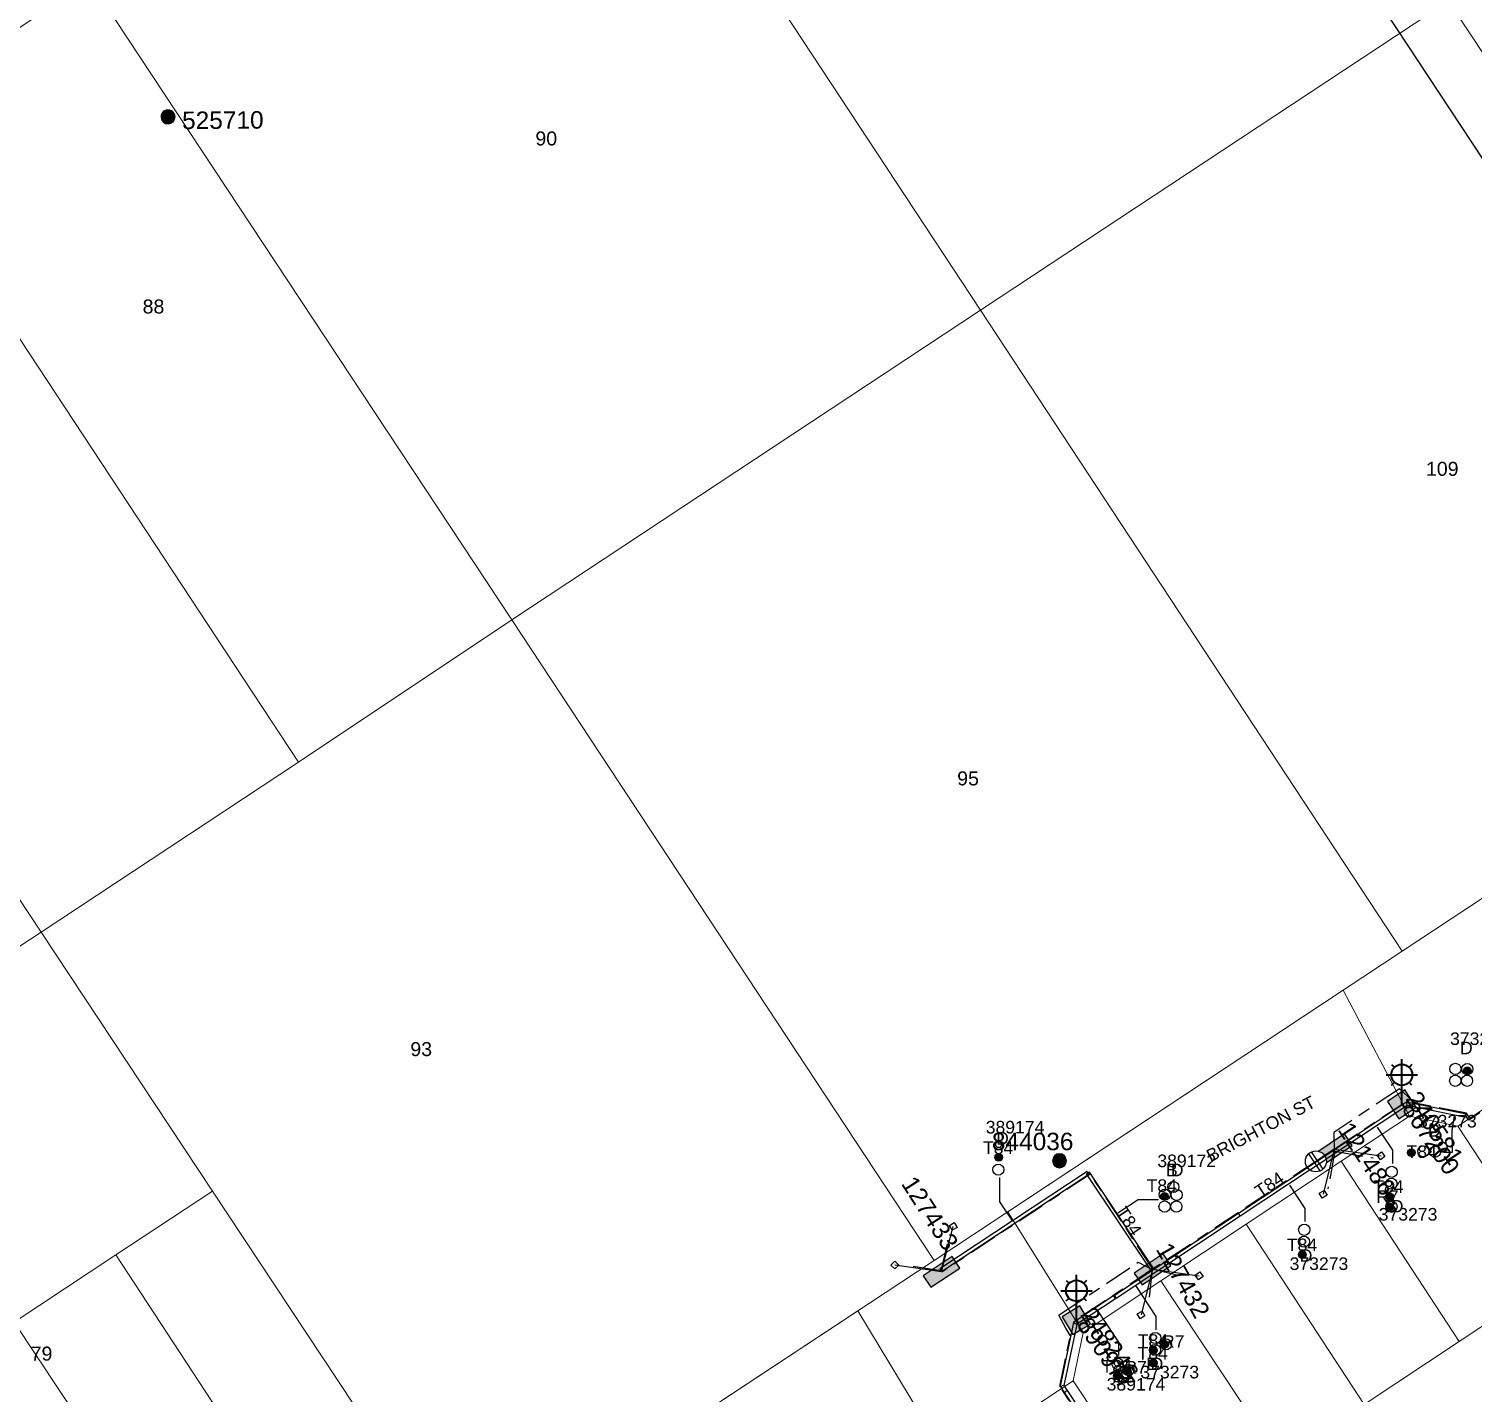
# Model space of a CAD drawing. Header units: metres. Extents: x 302064 to 304096, y 6268242 to 6271990.
# Drawn here: x 302820.7 to 303027.2, y 6270841.3 to 6271036.3 of the extents above; entities that cross this region are included whole.
import ezdxf
from ezdxf.enums import TextEntityAlignment as Align

# ---------------------------------------------------------------- set-up
doc = ezdxf.new("R2010")
doc.units = ezdxf.units.M
doc.linetypes.add('Cable Exist UG', pattern=[8.2, 4, -1.2, 1.8, -1.2])
doc.layers.get('0').update_dxf_attribs({"color": 6})
for name, color, linetype in [('_User Miscellaneous12', 7, 'Continuous'), ('_User_LV_Exist', 7, 'Continuous'), ('DEVELOP', 2, 'Continuous'), ('Duct_SP_EXT', 7, 'Continuous'), ('Equip_LV_EXT', 7, 'Continuous'), ('Equip_SP_SL_EXT', 7, 'Continuous'), ('Mains_LV_EXT', 5, 'Continuous'), ('Mains_LV_SL_EXT', 4, 'Continuous'), ('Services_SP_EXT', 7, 'Continuous'), ('SupportsOH_SP_TR_HV_LV_SL_EXT', 7, 'Continuous'), ('SupportsUG_SP_LV_EXT', 7, 'Continuous'), ('SupportsUG_SP_LV_SL_EXT', 7, 'Continuous'), ('Trench_SP_EXT', 7, 'Continuous'), ('XR01255_CC_LOT_LAYOUT$0$F_LOT', 252, 'Continuous')]:
    doc.layers.add(name, color=color, linetype=linetype)
doc.layers.add('Cadastre Land Parcels_SP_EXT', color=7, linetype='Continuous', lineweight=5)
doc.layers.add('Cadastre Roads_SP_EXT', color=9, linetype='Continuous', lineweight=5)
doc.styles.add('COLUMN_LABEL', font='arial.ttf')
doc.styles.add('iecARIAL', font='arial.ttf', dxfattribs={"height": 2})
doc.styles.add('POLE_LABEL', font='arial.ttf')
doc.styles.get("Standard").update_dxf_attribs({"font": 'arial.ttf'})

# ---------------------------------------------------------------- blocks, each defined once
blk = doc.blocks.new('COLUMN_EXT')
blk.add_hatch(color=256).paths.add_polyline_path([(-1.49, 1.48), (-1.49, -1.49), (1.48, -1.49), (1.48, 1.48)])
blk.add_lwpolyline([(-1.49, -1.49), (1.48, -1.49), (1.48, 1.48), (-1.49, 1.48)], close=True)
for tag, height, style, flags, p in [('ASSET_NUM', 2.5, 'COLUMN_LABEL', 8, (2, 2)), ('STRUCTURE_PLANT_NUMBER', 0.2, 'POLE_LABEL', 9, (1.81, 0.03)), ('STREET_CODE', 0.2, 'COLUMN_LABEL', 9, (1.81, -0.2))]:
    blk.add_attdef(tag, text='', height=height, dxfattribs=dict(style=style, flags=flags)).set_placement(p, align=Align.MIDDLE_LEFT)
at = {"flags": 9}
for tag, p in [('COLUMN_TYPE', (1.81, -0.4)), ('OWNED_BY', (1.81, -0.6)), ('STATE', (1.81, -0.8)), ('USAGE', (1.81, -1)), ('STREETNAME', (1.81, -1.6)), ('SUBURB', (1.81, -1.8)), ('LEGEND', (1.81, -1.2)), ('LOCATION', (1.81, -1.4)), ('NOTES', (1.81, -2))]:
    blk.add_attdef(tag, text='', height=0.2, dxfattribs=at).set_placement(p, align=Align.MIDDLE_LEFT)
at = {"flags": 1}
blk.add_attdef('Z', (1.81, -2.35), '', height=0.2, dxfattribs=at)
blk = doc.blocks.new('PILLAR_EXT')
blk.add_hatch(color=256).paths.add_polyline_path([(-2.475, 0.99), (-2.475, -0.99), (2.475, -0.99), (2.475, 0.99)])
blk.add_lwpolyline([(-2.475, -0.99), (2.475, -0.99), (2.475, 0.99), (-2.475, 0.99)], close=True)
at = {"style": 'iecARIAL', "flags": 8}
blk.add_attdef('ASSET_NUM', (1.5, 3.5), '', height=2.5, dxfattribs=at)
for tag, p, flags in [('OWNED_BY', (0, -0.2), 9), ('STATE', (0, -0.4), 9), ('SUPPORT_TYPE', (0, -0.6), 9), ('STREETNAME', (0, -1.8), 9), ('SUBURB', (0, -2), 1), ('USAGE', (0, -0.8), 9), ('LEGEND', (0, -1), 9), ('LOCATION', (0, -1.2), 9), ('NOTES', (0, -1.4), 9), ('PARENT', (0, -1.6), 9)]:
    blk.add_attdef(tag, p, '', height=0.2, dxfattribs=dict(flags=flags))
blk = doc.blocks.new('DUCT_EXT')
blk.add_circle((0, 0.8), 0.8)
at = {"flags": 1}
blk.add_attdef('Z', (0, 0), '', height=0.2, dxfattribs=at)
at = {"flags": 9}
for tag, p in [('DUCT_CODE', (0, 0)), ('XSECT_TYPE', (0, -0.2)), ('STATE', (0, -0.6)), ('FB_REFERENCE', (0, -0.4)), ('NOTES', (0, -0.8))]:
    blk.add_attdef(tag, text='', height=0.2, dxfattribs=at).set_placement(p, align=Align.MIDDLE_LEFT)
blk = doc.blocks.new('SL_LANTERN_EXT')
at = {"lineweight": 40}
for p, q in [((0, 1.97), (0, 6.47)), ((-2.25, 4.22), (2.25, 4.22)), ((-1.46, 5.68), (-1.06, 5.28)), ((1.46, 5.68), (1.06, 5.28)), ((-1.46, 2.76), (-1.06, 3.16)), ((0, 0), (0, 2.72)), ((1.46, 2.76), (1.06, 3.16))]:
    blk.add_line(p, q, dxfattribs=at)
blk.add_circle((0, 4.22), 1.5, dxfattribs=at)
at = {"style": 'iecARIAL', "flags": 8}
blk.add_attdef('ASSET_NUM', (1.5, 1.5), '', height=2.5, dxfattribs=at)
for tag, p, height, flags in [('OPERATING_VOLTAGE', (0.98, -1.65), 0.2, 9), ('ORIENTATION', (0.98, -1.85), 0.2, 9), ('OWNED_BY', (0.98, -2.05), 0.2, 9), ('STATE', (0.98, -2.25), 0.2, 9), ('CONSTRUCTED_VOLTAGE', (0.98, -0.65), 0.2, 9), ('CONTROL_TYPE', (0.98, -0.85), 0.2, 9), ('LANTERN_PURPOSE', (0.98, -1.05), 0.2, 9), ('LANTERN_TYPE', (0.98, -1.25), 0.2, 9), ('NO_PHASES', (0.98, -1.45), 0.2, 9), ('LNUMBER', (2.18, -3.25), 2.5, 8), ('USAGE', (0.98, -2.45), 0.2, 9), ('CEXIST', (0.98, -2.65), 0.2, 9), ('CNEW', (0.98, -2.85), 0.2, 9), ('CNUMBER', (0.98, -3.05), 0.2, 9), ('CREMOVE', (0.98, -3.25), 0.2, 9), ('CREPLACE', (0.98, -3.45), 0.2, 9), ('LKINGHEIGHT', (0.98, -3.65), 0.2, 9), ('LBRACKET', (0.98, -3.85), 0.2, 9), ('LBRACKETVOCAB', (0.98, -4.05), 0.2, 9), ('LCATEGORY', (0.98, -4.25), 0.2, 9), ('LCHARGE1', (0.98, -4.45), 0.2, 9), ('LCHARGE1PERCENT', (0.98, -4.65), 0.2, 9), ('LCHARGE2', (0.98, -4.85), 0.2, 9), ('LCHARGE2PERCENT', (0.98, -5.05), 0.2, 9), ('LCHARGE3', (0.98, -5.25), 0.2, 9), ('LCHARGE3PERCENT', (0.98, -5.45), 0.2, 9), ('LEXIST', (0.98, -5.65), 0.2, 9), ('LLAMP', (0.98, -5.85), 0.2, 9), ('LLAMPVOCAB', (0.98, -6.05), 0.2, 9), ('LMAST', (0.98, -6.25), 0.2, 9), ('LMASTVOCAB', (0.98, -6.45), 0.2, 9), ('LNEW', (0.98, -6.65), 0.2, 9), ('LANTNUMBER', (0.98, -6.85), 0.2, 9), ('LOUTREACH', (0.98, -7.25), 0.2, 9), ('LOUTREACHVOCAB', (0.98, -7.45), 0.2, 9), ('LRATECODE', (0.98, -7.65), 0.2, 9), ('LREMOVE', (0.98, -7.85), 0.2, 9), ('LREPLACE', (0.98, -8.05), 0.2, 9), ('LTYPE', (0.98, -8.25), 0.2, 9), ('LTYPEVOCAB', (0.98, -8.45), 0.2, 9), ('STREETNAME', (0.98, -9.25), 0.2, 9), ('SUBURB', (0.98, -9.45), 0.2, 1), ('LEGEND', (0.98, -8.65), 0.2, 9), ('LOCATION', (0.98, -8.85), 0.2, 9), ('NOTES', (0.98, -9.05), 0.2, 9)]:
    blk.add_attdef(tag, p, '', height=height, dxfattribs=dict(flags=flags))
blk = doc.blocks.new('CCP_EXT')
at = {"flags": 9}
for tag, p in [('STATE', (0, -1.8)), ('NOTES', (0, -2))]:
    blk.add_attdef(tag, text='', height=0.2, dxfattribs=at).set_placement(p, align=Align.MIDDLE_LEFT)
blk.add_wipeout([(0, 0.57), (0.57, 0), (0, -0.57), (-0.57, 0)])
blk.add_lwpolyline([(-0.57, 0), (0, 0.57), (0.57, 0), (0, -0.57), (-0.57, 0)])
at = {"flags": 1}
blk.add_attdef('Z', (0, 0), '', height=0.2, dxfattribs=at)
at = {"flags": 9}
for tag, p in [('CCP_TYPE', (0, 0)), ('CONSTRUCTED_VOLTAGE', (0, -0.2)), ('OPERATING_VOLTAGE', (0, -0.6)), ('ORIENTATION', (0, -0.8)), ('OWNED_BY', (0, -1)), ('NO_PHASES', (0, -0.4)), ('USAGE', (0, -1.2)), ('LEGEND', (0, -1.4)), ('LIFE_SUPPORT', (0, -1.6))]:
    blk.add_attdef(tag, text='', height=0.2, dxfattribs=at).set_placement(p, align=Align.MIDDLE_LEFT)
blk = doc.blocks.new('POLE_EXT')
blk.add_hatch(color=256).paths.add_polyline_path([(-1, 0, 1), (1, 0, 1)])
blk.add_lwpolyline([(-1, 0, 1), (1, 0, 1)], format="xyb", close=True)
for tag, height, flags, p in [('pNumber', 2.5, 8, (-17.84, 2.07)), ('OWNED_BY', 0.2, 9, (1.35, -0.4)), ('SPECIAL_USE', 0.2, 9, (1.35, -0.8)), ('STATE', 0.2, 9, (1.35, -1)), ('cLV', 0.2, 9, (1.35, -1.4)), ('hDepth', 0.2, 9, (1.35, -1.6)), ('hDia', 0.2, 9, (1.35, -1.8)), ('cHV', 0.2, 9, (1.35, -2)), ('PARENT', 0.2, 9, (1.35, -0.6)), ('USAGE', 0.2, 9, (1.35, -1.2)), ('cLinedev', 0.2, 9, (1.35, -3.4)), ('pExisting', 0.2, 9, (1.35, -3.8)), ('LBRACKET', 0.2, 9, (1.35, -2.2)), ('LExisting', 0.2, 9, (1.35, -2.4)), ('LANTNUMBER', 0.2, 9, (1.35, -2.6)), ('LOther', 0.2, 9, (1.35, -2.8)), ('LRemove', 0.2, 9, (1.35, -3)), ('LEGEND', 0.2, 9, (1.35, -3.2)), ('LOCATION', 0.2, 9, (1.35, -3.6)), ('PFNUMBER', 0.2, 9, (1.35, -4)), ('NEWPFNUMBER', 0.2, 9, (1.35, -4.2)), ('pFooting', 0.2, 9, (1.35, -4.4)), ('pNew', 0.2, 9, (1.35, -4.6)), ('pRelocate', 0.2, 9, (1.35, -5)), ('pRemove', 0.2, 9, (1.35, -5.2)), ('pReplace', 0.2, 9, (1.35, -5.4)), ('pStay', 0.2, 9, (1.35, -5.6)), ('pType', 0.2, 9, (1.35, -5.8)), ('cspan', 0.2, 9, (1.35, -6)), ('STREETNAME', 0.2, 9, (1.35, -6.2)), ('SUBURB', 0.2, 9, (1.35, -6.4)), ('OPERATED_BY', 0.2, 9, (1.36, -7.01)), ('NOTES', 0.2, 9, (1.35, -6.6)), ('MAINTAINED_BY', 0.2, 9, (1.36, -6.81))]:
    blk.add_attdef(tag, text='', height=height, dxfattribs=dict(flags=flags)).set_placement(p, align=Align.MIDDLE_LEFT)
at = {"style": 'POLE_LABEL'}
for tag, height, flags, p in [('ASSET_NUM', 2.5, 8, (2, 2)), ('STRUCTURE_PLANT_NUMBER', 0.2, 9, (1.35, 0.03)), ('STREET_CODE', 0.2, 9, (1.35, -0.2))]:
    blk.add_attdef(tag, text='', height=height, dxfattribs=dict(at, flags=flags)).set_placement(p, align=Align.MIDDLE_LEFT)
at = {"flags": 1}
blk.add_attdef('Z', (1.35, -7.33), '', height=0.2, dxfattribs=at)
blk = doc.blocks.new('LV_UG_LINKS_CLOSED_EXT')
blk.add_wipeout([(-1.06, 1.06), (-1.18, 0.92), (-1.29, 0.76), (-1.37, 0.59), (-1.43, 0.42), (-1.48, 0.23), (-1.49, 0.05), (-1.49, -0.14), (-1.46, -0.33), (-1.41, -0.51), (-1.33, -0.68), (-1.24, -0.84), (-1.12, -0.99), (-0.99, -1.12), (-0.84, -1.24), (-0.68, -1.33), (-0.51, -1.41), (-0.33, -1.46), (-0.14, -1.49), (0.05, -1.49), (0.23, -1.48), (0.42, -1.43), (0.59, -1.37), (0.76, -1.29), (0.92, -1.18), (1.06, -1.06), (1.18, -0.92), (1.29, -0.76), (1.37, -0.59), (1.43, -0.42), (1.48, -0.23), (1.49, -0.05), (1.49, 0.14), (1.46, 0.33), (1.41, 0.51), (1.33, 0.68), (1.24, 0.84), (1.12, 0.99), (0.99, 1.12), (0.84, 1.24), (0.68, 1.33), (0.51, 1.41), (0.33, 1.46), (0.14, 1.49), (-0.05, 1.49), (-0.23, 1.48), (-0.42, 1.43), (-0.59, 1.37), (-0.76, 1.29), (-0.92, 1.18)])
for p, q in [((-0.25, -1.48), (-0.25, 1.48)), ((0.25, -1.48), (0.25, 1.48))]:
    blk.add_line(p, q)
blk.add_circle((0, 0), 1.5)
at = {"flags": 9}
for tag, p in [('ACTUAL_STATUS', (0, 0)), ('CONSTRUCTED_VOLTAGE', (0, -0.2)), ('OPERATING_VOLTAGE', (0, -0.6)), ('ORIENTATION', (0, -0.8)), ('STATE', (0, -1)), ('SWITCH_TYPE', (0, -1.2)), ('NO_PHASES', (0, -0.4)), ('USAGE', (0, -1.4)), ('NOTES', (0, -1.6))]:
    blk.add_attdef(tag, text='', height=0.2, dxfattribs=at).set_placement(p, align=Align.MIDDLE_LEFT)
at = {"flags": 1}
blk.add_attdef('Z', (0, 0), '', height=0.2, dxfattribs=at)
blk = doc.blocks.new('CABLE_LARGE_EXT')
h = blk.add_hatch(color=256)
edge = h.paths.add_edge_path()
edge.add_arc((0, 0.55), 0.55, 0, 360)
blk.add_circle((0, 0.55), 0.55)
at = {"flags": 1}
blk.add_attdef('Z', (0, 0), '', height=0.2, dxfattribs=at)
at = {"flags": 9}
for tag, p in [('COND_CODE', (0, 0)), ('STATE', (0, -0.4)), ('XSECT_SIZE', (0, -0.6)), ('FB_REFERENCE', (0, -0.2)), ('NOTES', (0, -0.8))]:
    blk.add_attdef(tag, text='', height=0.2, dxfattribs=at).set_placement(p, align=Align.MIDDLE_LEFT)
blk = doc.blocks.new('A$C07AF69C9')
at = {"layer": 'XR01255_CC_LOT_LAYOUT$0$F_LOT'}
blk.add_lwpolyline([(21.25, 103.76), (25.42, 106.52), (32.34, 105.11), (101.68, 0)], dxfattribs=at)

msp = doc.modelspace()

# ---------------------------------------------------------------- linework, layer by layer
at = {"layer": '_User Miscellaneous12'}
for p, q in [((303017.0164, 6270882.5055), (303017.1491, 6270882.3056)), ((303017.0169, 6270882.5058), (303017.6372, 6270882.9153)), ((303017.0169, 6270882.5058), (303017.1491, 6270882.3056)), ((303017.2818, 6270882.1056), (303017.1491, 6270882.3056)), ((303017.2813, 6270882.1053), (303017.1491, 6270882.3056)), ((303017.2813, 6270882.1053), (303017.7367, 6270882.4059)), ((303017.6372, 6270882.9153), (303026.1996, 6270881.2031)), ((303017.6372, 6270882.9153), (303017.6869, 6270882.6606)), ((303017.7367, 6270882.4059), (303017.6869, 6270882.6606)), ((303017.7367, 6270882.4059), (303025.9043, 6270880.7727)), ((303025.9043, 6270880.7727), (303026.052, 6270880.9879)), ((303025.9043, 6270880.7727), (303025.9407, 6270880.7152)), ((303025.9407, 6270880.7152), (303026.1434, 6270880.8438)), ((303026.1996, 6270881.2031), (303026.052, 6270880.9879)), ((303026.3461, 6270880.9723), (303026.1434, 6270880.8438)), ((303026.1996, 6270881.2031), (303026.3461, 6270880.9723)), ((302971.907, 6270872.5927), (302972.1065, 6270872.726)), ((302981.1329, 6270858.784), (302971.907, 6270872.5927)), ((302971.9742, 6270872.9262), (302972.1065, 6270872.726)), ((302972.3061, 6270872.8594), (302972.1065, 6270872.726)), ((302972.2389, 6270872.5258), (302972.1065, 6270872.726)), ((302981.532, 6270859.0507), (302972.3061, 6270872.8594)), ((302993.6096, 6270866.9845), (302993.7421, 6270866.7844)), ((302993.8746, 6270866.5843), (302993.7421, 6270866.7844)), ((302950.914, 6270859.008), (302951.0463, 6270858.8077)), ((302981.532, 6270859.0507), (302981.3325, 6270858.9174)), ((302951.1786, 6270858.6075), (302951.0463, 6270858.8077)), ((302981.1329, 6270858.784), (302981.3325, 6270858.9174)), ((302975.7634, 6270855.1587), (302970.5056, 6270851.6748)), ((302975.7634, 6270855.1587), (302975.8959, 6270854.9586)), ((302975.8787, 6270855.2574), (302976.0111, 6270855.0572)), ((302976.0285, 6270854.7585), (302975.8959, 6270854.9586)), ((302976.1435, 6270854.857), (302976.0111, 6270855.0572)), ((302976.0285, 6270854.7585), (302970.7707, 6270851.2747)), ((302970.0568, 6270851.3775), (302968.1445, 6270842.239)), ((302970.4862, 6270851.0862), (302968.6551, 6270842.3354)), ((302970.5056, 6270851.6748), (302970.0568, 6270851.3775)), ((302970.0568, 6270851.3775), (302970.2715, 6270851.2319)), ((302970.4862, 6270851.0862), (302970.2715, 6270851.2319)), ((302970.7707, 6270851.2747), (302970.4862, 6270851.0862)), ((302970.5056, 6270851.6748), (302970.6381, 6270851.4748)), ((302970.5056, 6270851.6748), (302970.6381, 6270851.4748)), ((302970.7707, 6270851.2747), (302970.6381, 6270851.4748)), ((302970.7707, 6270851.2747), (302970.6381, 6270851.4748)), ((302968.1445, 6270842.239), (302968.3998, 6270842.2872)), ((302968.1445, 6270842.239), (302968.72, 6270841.3595)), ((302968.6551, 6270842.3354), (302968.3998, 6270842.2872)), ((302968.6551, 6270842.3354), (302969.1217, 6270841.6223)), ((302968.72, 6270841.3595), (302968.9208, 6270841.4909)), ((302968.721, 6270841.3579), (302968.9208, 6270841.4909)), ((302968.721, 6270841.3579), (302982.5705, 6270820.5412)), ((302969.1207, 6270841.6238), (302968.9208, 6270841.4909)), ((302969.1217, 6270841.6223), (302968.9208, 6270841.4909)), ((302969.1207, 6270841.6238), (302982.9722, 6270820.8039))]:
    msp.add_line(p, q, dxfattribs=at)
at = {"layer": 'Cadastre Land Parcels_SP_EXT', "linetype": 'Continuous'}
for points in [[(303023.65, 6271040.271), (302963.233, 6271131.505), (302896.524, 6271087.489), (302956.73, 6270996.069), (303023.65, 6271040.271)], [(302956.73, 6270996.069), (302896.524, 6271087.489), (302829.413, 6271043.141), (302889.722, 6270951.817), (302956.73, 6270996.069)], [(303123.371, 6271035.183), (303090.76, 6271084.541), (303023.65, 6271040.271), (303084.269, 6270948.803), (303124.6, 6270975.454), (303151.213, 6270993.041), (303123.371, 6271035.183)], [(302889.722, 6270951.817), (302829.413, 6271043.141), (302807.419, 6271028.62), (302798.909, 6271023), (302859.231, 6270931.444), (302889.722, 6270951.817)], [(303084.269, 6270948.803), (303023.65, 6271040.271), (302956.73, 6270996.069), (303017.047, 6270904.464), (303084.269, 6270948.803)], [(302859.231, 6270931.444), (302798.909, 6271023), (302761.958, 6270998.621), (302795.601, 6270947.728), (302822.447, 6270907.163), (302859.231, 6270931.444)], [(303017.047, 6270904.464), (302956.73, 6270996.069), (302889.722, 6270951.817), (302950.109, 6270860.226), (303017.047, 6270904.464)], [(302950.109, 6270860.226), (302889.722, 6270951.817), (302859.231, 6270931.444), (302822.447, 6270907.163), (302846.934, 6270870.144), (302882.874, 6270815.858), (302950.109, 6270860.226)], [(302822.447, 6270907.163), (302795.601, 6270947.728), (302779.055, 6270936.828), (302762.465, 6270925.86), (302745.415, 6270914.617), (302728.238, 6270903.259), (302755.071, 6270862.932), (302822.447, 6270907.163)], [(302815.796, 6270771.57), (302854.562, 6270797.153), (302818.597, 6270851.403), (302833.103, 6270861.012), (302846.934, 6270870.144), (302822.447, 6270907.163), (302755.071, 6270862.932), (302815.796, 6270771.57)], [(303039.1153, 6270857.8718), (303025.002, 6270879.4375), (303018.0824, 6270880.8734), (303008.3222, 6270874.4059), (303025.1851, 6270848.6413), (303039.1153, 6270857.8718)], [(303025.1851, 6270848.6413), (303008.3222, 6270874.4059), (302994.7349, 6270865.4022), (303011.6018, 6270839.6416), (303025.1851, 6270848.6413)], [(302882.874, 6270815.858), (302846.934, 6270870.144), (302833.103, 6270861.012), (302868.822, 6270806.581), (302882.874, 6270815.858)], [(303011.6018, 6270839.6416), (302994.7349, 6270865.4022), (302982.5091, 6270857.3016), (302999.4734, 6270831.7389), (303011.6018, 6270839.6416)], [(302868.822, 6270806.581), (302833.103, 6270861.012), (302818.597, 6270851.403), (302854.562, 6270797.153), (302868.822, 6270806.581)], [(302999.4734, 6270831.7389), (302982.5091, 6270857.3016), (302971.3932, 6270849.936), (302969.9893, 6270843.0079), (302984.1858, 6270821.6091), (302999.4734, 6270831.7389)], [(303047.4428, 6270845.1489), (303039.1153, 6270857.8718), (303025.1851, 6270848.6413), (303011.6018, 6270839.6416), (303019.931, 6270826.9207), (303047.4428, 6270845.1489)]]:
    msp.add_lwpolyline(points, close=True, dxfattribs=at)
at = {"layer": 'Cadastre Roads_SP_EXT', "linetype": 'Continuous'}
for points in [[(303038.3416, 6270888.277), (303025.002, 6270879.4375), (303039.1153, 6270857.8718)], [(303033.0728, 6270747.919), (303026.163, 6270758.3359), (303019.2532, 6270768.7518), (303012.3426, 6270779.1666), (303004.9161, 6270790.3616), (302998.0055, 6270800.7784), (302991.0957, 6270811.1933), (302984.1858, 6270821.6091), (302969.9894, 6270843.0079), (302956.6539, 6270834.1713), (302963.4479, 6270823.9311), (302970.8495, 6270812.7725), (302977.7594, 6270802.3578), (302984.6692, 6270791.9419), (302991.5799, 6270781.5271), (302999.0063, 6270770.3311), (303005.9169, 6270759.9163), (303012.8268, 6270749.5015), (303019.7365, 6270739.0856), (303027.1663, 6270727.8857), (303034.076, 6270717.4709)]]:
    msp.add_lwpolyline(points, dxfattribs=at)
msp.add_lwpolyline([(302910.9448, 6270809.8834), (302921.1682, 6270816.6578), (302931.5886, 6270823.5617), (302949.7199, 6270835.5761), (302939.1981, 6270853.0266), (302891.7471, 6270821.714), (302903.032, 6270804.6393), (302910.9448, 6270809.8834)], close=True, dxfattribs=at)
at = {"layer": 'Duct_SP_EXT'}
for p, q in [((303017.0164, 6270882.5055), (303017.1491, 6270882.3056)), ((303017.0169, 6270882.5058), (303017.6372, 6270882.9153)), ((303017.0169, 6270882.5058), (303017.1491, 6270882.3056)), ((303017.2818, 6270882.1056), (303017.1491, 6270882.3056)), ((303017.2813, 6270882.1053), (303017.1491, 6270882.3056)), ((303017.2813, 6270882.1053), (303017.7367, 6270882.4059)), ((303017.6372, 6270882.9153), (303026.1996, 6270881.2031)), ((303017.6372, 6270882.9153), (303017.6869, 6270882.6606)), ((303017.7367, 6270882.4059), (303017.6869, 6270882.6606)), ((303017.7367, 6270882.4059), (303025.9043, 6270880.7727)), ((303025.9043, 6270880.7727), (303026.052, 6270880.9879)), ((303025.9043, 6270880.7727), (303025.9407, 6270880.7152)), ((303025.9407, 6270880.7152), (303026.1434, 6270880.8438)), ((303026.1996, 6270881.2031), (303026.052, 6270880.9879)), ((303026.3461, 6270880.9723), (303026.1434, 6270880.8438)), ((303026.1996, 6270881.2031), (303026.3461, 6270880.9723)), ((302971.907, 6270872.5927), (302972.1065, 6270872.726)), ((302981.1329, 6270858.784), (302971.907, 6270872.5927)), ((302971.9742, 6270872.9262), (302972.1065, 6270872.726)), ((302972.3061, 6270872.8594), (302972.1065, 6270872.726)), ((302972.2389, 6270872.5258), (302972.1065, 6270872.726)), ((302981.532, 6270859.0507), (302972.3061, 6270872.8594)), ((302993.6096, 6270866.9845), (302993.7421, 6270866.7844)), ((302993.8746, 6270866.5843), (302993.7421, 6270866.7844)), ((302950.914, 6270859.008), (302951.0463, 6270858.8077)), ((302981.532, 6270859.0507), (302981.3325, 6270858.9174)), ((302951.1786, 6270858.6075), (302951.0463, 6270858.8077)), ((302981.1329, 6270858.784), (302981.3325, 6270858.9174)), ((302975.7634, 6270855.1587), (302970.5056, 6270851.6748)), ((302975.7634, 6270855.1587), (302975.8959, 6270854.9586)), ((302975.8787, 6270855.2574), (302976.0111, 6270855.0572)), ((302976.0285, 6270854.7585), (302975.8959, 6270854.9586)), ((302976.1435, 6270854.857), (302976.0111, 6270855.0572)), ((302976.0285, 6270854.7585), (302970.7707, 6270851.2747)), ((302970.0568, 6270851.3775), (302968.1445, 6270842.239)), ((302970.4862, 6270851.0862), (302968.6551, 6270842.3354)), ((302970.5056, 6270851.6748), (302970.0568, 6270851.3775)), ((302970.0568, 6270851.3775), (302970.2715, 6270851.2319)), ((302970.4862, 6270851.0862), (302970.2715, 6270851.2319)), ((302970.7707, 6270851.2747), (302970.4862, 6270851.0862)), ((302970.5056, 6270851.6748), (302970.6381, 6270851.4748)), ((302970.5056, 6270851.6748), (302970.6381, 6270851.4748)), ((302970.7707, 6270851.2747), (302970.6381, 6270851.4748)), ((302970.7707, 6270851.2747), (302970.6381, 6270851.4748)), ((302968.1445, 6270842.239), (302968.3998, 6270842.2872)), ((302968.1445, 6270842.239), (302968.72, 6270841.3595)), ((302968.6551, 6270842.3354), (302968.3998, 6270842.2872)), ((302968.6551, 6270842.3354), (302969.1217, 6270841.6223)), ((302968.72, 6270841.3595), (302968.9208, 6270841.4909)), ((302968.721, 6270841.3579), (302968.9208, 6270841.4909)), ((302968.721, 6270841.3579), (302982.5705, 6270820.5412)), ((302969.1207, 6270841.6238), (302968.9208, 6270841.4909)), ((302969.1217, 6270841.6223), (302968.9208, 6270841.4909)), ((302969.1207, 6270841.6238), (302982.9722, 6270820.8039))]:
    msp.add_line(p, q, dxfattribs=at)
for points in [[(303022.9695, 6270875.7062), (303024.2205, 6270875.702), (303024.1654, 6270878.7482), (303024.4851, 6270880.9306)], [(303015.6771, 6270874.0756), (303015.6769, 6270875.9798), (303013.5102, 6270879.2768)], [(302959.4713, 6270872.0669), (302959.4713, 6270868.622), (302961.2172, 6270865.9922)], [(303003.153, 6270865.7779), (303003.1378, 6270867.6724), (303000.9773, 6270870.9742)], [(302982.1691, 6270868.9023), (302979.2843, 6270868.9023), (302976.3855, 6270867.0107)], [(302981.8675, 6270850.3145), (302981.8675, 6270852.2193), (302978.935, 6270856.6443)], [(302976.4931, 6270846.6315), (302976.4931, 6270848.5363), (302973.5607, 6270852.9614)]]:
    msp.add_lwpolyline(points, dxfattribs=at)
at = {"layer": 'Trench_SP_EXT', "linetype": 'Cable Exist UG'}
for points in [[(303027.4969, 6270880.909), (303026.5564, 6270880.2778), (303026.1757, 6270880.7885)], [(302951.1051, 6270858.7173), (302952.1963, 6270863.3005)], [(302981.2961, 6270859.0265), (302985.6247, 6270857.9898)], [(302981.2597, 6270858.9537), (302980.7868, 6270854.5888)]]:
    msp.add_lwpolyline(points, dxfattribs=at)

# ---------------------------------------------------------------- block references
at = {"layer": 'DEVELOP'}
msp.add_blockref('A$C07AF69C9', (302926.842, 6271017.7237), dxfattribs=at)
at = {"layer": 'Duct_SP_EXT'}
for name, p in [('DUCT_EXT', (303024.6431, 6270886.8136)), ('DUCT_EXT', (303026.3386, 6270886.7843)), ('DUCT_EXT', (303024.6073, 6270885.1087)), ('DUCT_EXT', (303026.3011, 6270885.1114)), ('CABLE_LARGE_EXT', (303026.3387, 6270886.7843)), ('CABLE_LARGE_EXT', (303018.3371, 6270875.0764)), ('DUCT_EXT', (303020.0534, 6270875.0188)), ('DUCT_EXT', (303021.7388, 6270874.9809)), ('DUCT_EXT', (302983.0784, 6270868.8295)), ('CABLE_LARGE_EXT', (302983.0312, 6270868.8319)), ('DUCT_EXT', (302984.7771, 6270868.7956)), ('DUCT_EXT', (302983.0476, 6270867.1319)), ('DUCT_EXT', (302984.7446, 6270867.1319))]:
    msp.add_blockref(name, p, dxfattribs=at)
for name, p, rotation in [('DUCT_EXT', (302958.492, 6270873.2085), 269.9756500414379), ('CABLE_LARGE_EXT', (302958.7801, 6270874.9586), 269.9756500414379), ('DUCT_EXT', (303014.7277, 6270872.8977), 269.9756500414379), ('DUCT_EXT', (302983.515, 6270870.7392), 269.7255970349405), ('DUCT_EXT', (303014.6975, 6270871.2016), 269.9756500414379), ('CABLE_LARGE_EXT', (303014.7059, 6270869.3144), 269.9756500414379), ('DUCT_EXT', (303014.6865, 6270867.8997), 269.7255970349405), ('CABLE_LARGE_EXT', (303014.6865, 6270867.8997), 269.7255970349405), ('DUCT_EXT', (303002.224, 6270864.6141), 269.9756500414379), ('DUCT_EXT', (303002.1953, 6270862.9198), 269.9756500414379), ('CABLE_LARGE_EXT', (303002.2066, 6270861.0596), 269.9756500414379), ('DUCT_EXT', (302980.9153, 6270849.1357), 269.9756500414379), ('DUCT_EXT', (302982.4601, 6270848.2414), 269.7255970349405), ('CABLE_LARGE_EXT', (302982.4965, 6270848.2232), 269.9756500414379), ('DUCT_EXT', (302980.8806, 6270847.437), 269.9756500414379), ('CABLE_LARGE_EXT', (302980.9142, 6270847.3865), 269.9756500414379), ('DUCT_EXT', (302975.5409, 6270845.4527), 269.9756500414379), ('DUCT_EXT', (302977.0857, 6270844.5584), 269.7255970349405), ('CABLE_LARGE_EXT', (302977.1221, 6270844.5402), 269.9756500414379), ('CABLE_LARGE_EXT', (302980.8778, 6270845.5679), 269.9756500414379), ('CABLE_LARGE_EXT', (302975.7399, 6270843.7037), 269.9756500414379)]:
    msp.add_blockref(name, p, dxfattribs=dict(at, rotation=rotation))
at = {"layer": 'Equip_SP_SL_EXT'}
ref = msp.add_blockref('SL_LANTERN_EXT', (303016.9691, 6270882.5407), dxfattribs=at)
ref.add_attrib('ASSET_NUM', '240581', dxfattribs={"layer": '0', "height": 2.5, "rotation": 303.529162, "style": 'iecARIAL'}).set_placement((303018.4691, 6270884.0407), align=Align.MIDDLE_LEFT)
ref = msp.add_blockref('SL_LANTERN_EXT', (302970.4505, 6270851.6834), dxfattribs=at)
ref.add_attrib('ASSET_NUM', '248246', dxfattribs={"layer": '0', "height": 2.5, "rotation": 304.242729, "style": 'iecARIAL'}).set_placement((302971.9505, 6270853.1834), align=Align.MIDDLE_LEFT)
at = {"layer": 'SupportsOH_SP_TR_HV_LV_SL_EXT'}
ref = msp.add_blockref('POLE_EXT', (302840.575, 6271023.712), dxfattribs=dict(at, rotation=0.4083643002692696))
ref.add_attrib('ASSET_NUM', '525710', dxfattribs={"layer": '0', "height": 2.5, "rotation": 0.381619, "style": 'POLE_LABEL'}).set_placement((302842.575, 6271024.462), align=Align.TOP_LEFT)
ref = msp.add_blockref('POLE_EXT', (302968.025, 6270874.485), dxfattribs=at)
ref.add_attrib('ASSET_NUM', '844036', dxfattribs={"layer": '0', "height": 2.5, "style": 'POLE_LABEL'}).set_placement((302970.025, 6270875.235), align=Align.BOTTOM_RIGHT)
at = {"layer": 'SupportsUG_SP_LV_EXT'}
ref = msp.add_blockref('PILLAR_EXT', (303007.2791, 6270876.1161), dxfattribs=dict(at, rotation=33.53027888570141))
ref.add_attrib('ASSET_NUM', '121486', dxfattribs={"layer": '0', "height": 2.5, "rotation": 303.530279, "style": 'iecARIAL'}).set_placement((303008.7791, 6270879.6161), align=Align.MIDDLE_LEFT)
ref = msp.add_blockref('PILLAR_EXT', (302951.1587, 6270858.5857), dxfattribs=dict(at, rotation=33.51010363502859))
ref.add_attrib('ASSET_NUM', '127433', dxfattribs={"layer": '0', "height": 2.5, "rotation": 302.685081, "style": 'iecARIAL'}).set_placement((302952.6587, 6270862.0857), align=Align.MIDDLE_RIGHT)
ref = msp.add_blockref('PILLAR_EXT', (302981.3346, 6270858.9659), dxfattribs=dict(at, rotation=213.9271098564448))
ref.add_attrib('ASSET_NUM', '127432', dxfattribs={"layer": '0', "height": 2.5, "rotation": 299.464714, "style": 'iecARIAL'}).set_placement((302982.8346, 6270862.4659), align=Align.MIDDLE_LEFT)
at = {"layer": 'SupportsUG_SP_LV_SL_EXT'}
ref = msp.add_blockref('COLUMN_EXT', (303016.9691, 6270882.5407), dxfattribs=dict(at, rotation=213.529161878613))
ref.add_attrib('ASSET_NUM', '867200', dxfattribs={"layer": '0', "height": 2.5, "rotation": 303.529162, "style": 'COLUMN_LABEL'}).set_placement((303018.9691, 6270883.2907), align=Align.TOP_LEFT)
ref = msp.add_blockref('COLUMN_EXT', (302970.4505, 6270851.6834), dxfattribs=dict(at, rotation=301.2881764125002))
ref.add_attrib('ASSET_NUM', '890977', dxfattribs={"layer": '0', "height": 2.5, "rotation": 304.242729, "style": 'COLUMN_LABEL'}).set_placement((302972.4505, 6270852.4334), align=Align.TOP_LEFT)

# ---------------------------------------------------------------- texts
at = {"layer": 'Cadastre Land Parcels_SP_EXT'}
for s, p in [('90', (302893.0973, 6271019.629)), ('88', (302836.9388, 6270995.6044)), ('109', (303020.424, 6270972.4017)), ('95', (302953.402, 6270928.144)), ('93', (302875.2195, 6270889.442)), ('79', (302820.93, 6270845.911))]:
    msp.add_text(s, height=2, dxfattribs=at).set_placement(p)
at = {"layer": 'Cadastre Roads_SP_EXT'}
msp.add_text('BRIGHTON ST', height=1.8, rotation=27.838504, dxfattribs=at).set_placement((302989.6425, 6270874.2453))
at = {"layer": 'Duct_SP_EXT'}
for s, p in [('373272', (303023.8723, 6270891.0327)), ('D', (303025.2947, 6270889.708)), ('389174', (302957.4833, 6270878.3822)), ('373273', (303019.2926, 6270879.2394)), ('D', (303020.695, 6270877.906)), ('D', (302958.9705, 6270876.7964)), ('T84', (302957.0948, 6270875.4434)), ('T84', (303017.6394, 6270874.8764)), ('389172', (302982.0242, 6270873.5698)), ('B', (302983.2515, 6270872.2647)), ('D', (302983.9423, 6270872.2629)), ('T84', (302980.4894, 6270870.0236)), ('T84', (303012.8856, 6270869.8867)), ('R7', (303013.2982, 6270868.4518)), ('373273', (303013.6711, 6270865.9288)), ('B', (303014.5699, 6270867.0974)), ('D', (303015.3891, 6270867.0888)), ('T84', (303000.5446, 6270861.5591)), ('D', (303002.374, 6270860.039)), ('373273', (303000.9291, 6270858.8643)), ('T84', (302979.2288, 6270847.8714)), ('R7', (302982.6844, 6270847.7441)), ('T84', (302979.1925, 6270846.0527)), ('T84', (302974.0545, 6270844.1884)), ('B', (302975.6036, 6270842.8103)), ('D', (302976.2213, 6270842.8134)), ('R7', (302977.3101, 6270844.0612)), ('373273', (302979.5992, 6270843.3714)), ('B', (302980.4324, 6270844.5471)), ('D', (302981.05, 6270844.5502)), ('389174', (302974.7704, 6270841.6345))]:
    msp.add_text(s, height=1.8, dxfattribs=at).set_placement(p)
at = {"layer": 'Mains_LV_EXT'}
for rotation, p in [(33.530335, (302996.7252, 6270869.1283)), (303.411707, (302976.0098, 6270867.1586))]:
    msp.add_text('T84', height=1.8, rotation=rotation, dxfattribs=at).set_placement(p)

# ---------------------------------------------------------------- next in the draw order: block references
at = {"layer": 'Services_SP_EXT'}
for p, rotation in [((303014.0009, 6270875.193), 171.614131756656), ((303005.7303, 6270869.6884), 75.61413202266706), ((302952.8432, 6270865.0982), 255.2716191530004), ((302987.995, 6270858.0228), 171.9271098400048), ((302979.6975, 6270852.4414), 75.92710983523442)]:
    msp.add_blockref('CCP_EXT', p, dxfattribs=dict(at, rotation=rotation))
msp.add_blockref('CCP_EXT', (302944.5054, 6270859.5773), dxfattribs=at)

# ---------------------------------------------------------------- next in the draw order: block references
for p, rotation in [((303014.0009, 6270875.193), 171.614131756656), ((303005.7303, 6270869.6884), 75.61413202266706), ((302952.8432, 6270865.0982), 255.2716191530004), ((302987.995, 6270858.0228), 171.9271098400048), ((302979.6975, 6270852.4414), 75.92710983523442)]:
    msp.add_blockref('CCP_EXT', p, dxfattribs=dict(at, rotation=rotation))
msp.add_blockref('CCP_EXT', (302944.5054, 6270859.5773), dxfattribs=at)

# ---------------------------------------------------------------- next in the draw order: linework, layer by layer
at = {"layer": '_User Miscellaneous12'}
for p, q in [((302971.9742, 6270872.9262), (302950.914, 6270859.008)), ((302972.2389, 6270872.5258), (302951.1786, 6270858.6075)), ((302975.8787, 6270855.2574), (302993.6096, 6270866.9845)), ((302976.1435, 6270854.857), (302993.8746, 6270866.5843))]:
    msp.add_line(p, q, dxfattribs=at)
at = {"layer": '_User_LV_Exist', "linetype": 'Cable Exist UG'}
for points in [[(302981.4, 6270858.9875), (302972.4323, 6270872.5817), (302972.4323, 6270872.5817), (302951.2117, 6270858.5574)], [(302996.4231, 6270799.6673), (302994.0184, 6270799.6788), (302994.0184, 6270799.6788), (302980.8949, 6270819.3703), (302980.2917, 6270820.2949), (302981.4055, 6270822.2416), (302981.4055, 6270822.2416), (302968.0807, 6270842.227), (302969.5904, 6270849.4417), (302968.9246, 6270850.564), (302968.9246, 6270850.564), (302967.928, 6270852.4196), (302979.3, 6270859.9626), (302981.4, 6270858.9096)]]:
    msp.add_lwpolyline(points, dxfattribs=at)
at = {"layer": 'Cadastre Roads_SP_EXT', "linetype": 'Continuous'}
msp.add_lwpolyline([(302982.5091, 6270857.3016), (302994.7348, 6270865.4022), (303008.3223, 6270874.406), (303018.0824, 6270880.8734), (303008.5681, 6270898.8599), (302960.664, 6270867.2012), (302971.3932, 6270849.9359), (302982.5091, 6270857.3016)], close=True, dxfattribs=at)
at = {"layer": 'Duct_SP_EXT'}
for p, q in [((302971.9742, 6270872.9262), (302950.914, 6270859.008)), ((302972.2389, 6270872.5258), (302951.1786, 6270858.6075)), ((302975.8787, 6270855.2574), (302993.6096, 6270866.9845)), ((302976.1435, 6270854.857), (302993.8746, 6270866.5843))]:
    msp.add_line(p, q, dxfattribs=at)
at = {"layer": 'Mains_LV_EXT', "linetype": 'Cable Exist UG'}
for points in [[(302981.4, 6270858.9875), (302972.4323, 6270872.5817), (302972.4323, 6270872.5817), (302951.2117, 6270858.5574)], [(302996.4231, 6270799.6673), (302994.0184, 6270799.6788), (302994.0184, 6270799.6788), (302980.8949, 6270819.3703), (302980.2917, 6270820.2949), (302981.4055, 6270822.2416), (302981.4055, 6270822.2416), (302968.0807, 6270842.227), (302969.5904, 6270849.4417), (302968.9246, 6270850.564), (302968.9246, 6270850.564), (302967.928, 6270852.4196), (302979.3, 6270859.9626), (302981.4, 6270858.9096)]]:
    msp.add_lwpolyline(points, dxfattribs=at)
at = {"layer": 'Mains_LV_SL_EXT', "linetype": 'Cable Exist UG'}
msp.add_lwpolyline([(302981.4, 6270859.0136), (302970.3836, 6270851.6866)], dxfattribs=at)
at = {"layer": 'Services_SP_EXT'}
for points in [[(302951.1587, 6270858.5857), (302952.8433, 6270865.0982)], [(302951.1587, 6270858.5857), (302944.5054, 6270859.5773)], [(302981.3346, 6270858.9659), (302979.6975, 6270852.4414)], [(302981.3346, 6270858.9659), (302987.995, 6270858.0228)]]:
    msp.add_lwpolyline(points, dxfattribs=at)
at = {"layer": 'Trench_SP_EXT', "linetype": 'Cable Exist UG'}
for points in [[(303007.4169, 6270875.8482), (303006.383, 6270870.4813)], [(303007.4169, 6270875.8482), (303012.8656, 6270874.8935)], [(302951.0687, 6270858.7537), (302946.0126, 6270859.5539)]]:
    msp.add_lwpolyline(points, dxfattribs=at)

# ---------------------------------------------------------------- next in the draw order: block references
at = {"layer": 'Equip_LV_EXT', "rotation": 33.53247140475798}
msp.add_blockref('LV_UG_LINKS_CLOSED_EXT', (303004.6861, 6270874.3979), dxfattribs=at)

# ---------------------------------------------------------------- next in the draw order: linework, layer by layer
at = {"layer": '_User Miscellaneous12'}
for p, q in [((303007.2843, 6270876.0482), (303017.0164, 6270882.5055)), ((303007.5497, 6270875.6482), (303017.2818, 6270882.1056)), ((302993.6096, 6270866.9845), (303007.2844, 6270876.0483)), ((302993.8746, 6270866.5843), (303007.5496, 6270875.6482)), ((303007.2843, 6270876.0482), (303007.417, 6270875.8482)), ((303007.2844, 6270876.0483), (303007.417, 6270875.8482)), ((303007.5496, 6270875.6482), (303007.417, 6270875.8482)), ((303007.5497, 6270875.6482), (303007.417, 6270875.8482))]:
    msp.add_line(p, q, dxfattribs=at)
at = {"layer": '_User_LV_Exist', "linetype": 'Cable Exist UG'}
for points in [[(303098.4805, 6270913.1333), (303101.3836, 6270919.8009), (303101.3836, 6270919.8009), (303095.8935, 6270928.5713), (303085.5774, 6270930.3315), (303069.013, 6270919.443), (303066.7334, 6270920.336), (303054.7721, 6270912.4009), (303054.6891, 6270909.9745), (303054.6891, 6270909.9745), (303036.3038, 6270897.8025), (303034.0294, 6270887.2753), (303034.9729, 6270885.8815), (303026.7693, 6270880.425), (303026.7693, 6270880.425), (303026.2372, 6270881.2616), (303018.9002, 6270882.7339), (303016.6576, 6270884.7679), (303016.6576, 6270884.7679), (303007.2343, 6270878.5401), (303007.2791, 6270876.1161)], [(303007.2791, 6270876.1161), (303004.8087, 6270874.4788), (303004.8087, 6270874.4788), (302993.5862, 6270867.0407), (302981.4, 6270859.0136)]]:
    msp.add_lwpolyline(points, dxfattribs=at)
at = {"layer": 'Duct_SP_EXT'}
for p, q in [((303007.2843, 6270876.0482), (303017.0164, 6270882.5055)), ((303007.5497, 6270875.6482), (303017.2818, 6270882.1056)), ((302993.6096, 6270866.9845), (303007.2844, 6270876.0483)), ((302993.8746, 6270866.5843), (303007.5496, 6270875.6482)), ((303007.2843, 6270876.0482), (303007.417, 6270875.8482)), ((303007.2844, 6270876.0483), (303007.417, 6270875.8482)), ((303007.5496, 6270875.6482), (303007.417, 6270875.8482)), ((303007.5497, 6270875.6482), (303007.417, 6270875.8482))]:
    msp.add_line(p, q, dxfattribs=at)
at = {"layer": 'Mains_LV_EXT', "linetype": 'Cable Exist UG'}
for points in [[(303098.4805, 6270913.1333), (303101.3836, 6270919.8009), (303101.3836, 6270919.8009), (303095.8935, 6270928.5713), (303085.5774, 6270930.3315), (303069.013, 6270919.443), (303066.7334, 6270920.336), (303054.7721, 6270912.4009), (303054.6891, 6270909.9745), (303054.6891, 6270909.9745), (303036.3038, 6270897.8025), (303034.0294, 6270887.2753), (303034.9729, 6270885.8815), (303026.7693, 6270880.425), (303026.7693, 6270880.425), (303026.2372, 6270881.2616), (303018.9002, 6270882.7339), (303016.6576, 6270884.7679), (303016.6576, 6270884.7679), (303007.2343, 6270878.5401), (303007.2791, 6270876.1161)], [(303007.2791, 6270876.1161), (303004.8087, 6270874.4788), (303004.8087, 6270874.4788), (302993.5862, 6270867.0407), (302981.4, 6270859.0136)]]:
    msp.add_lwpolyline(points, dxfattribs=at)
at = {"layer": 'Mains_LV_SL_EXT', "linetype": 'Cable Exist UG'}
msp.add_lwpolyline([(303007.2791, 6270876.1161), (303016.9691, 6270882.5407)], dxfattribs=at)
at = {"layer": 'Services_SP_EXT'}
for points in [[(303007.2791, 6270876.1161), (303005.7302, 6270869.6885)], [(303007.2791, 6270876.1161), (303014.0008, 6270875.1931)]]:
    msp.add_lwpolyline(points, dxfattribs=at)

doc.saveas('drawing.dxf')
